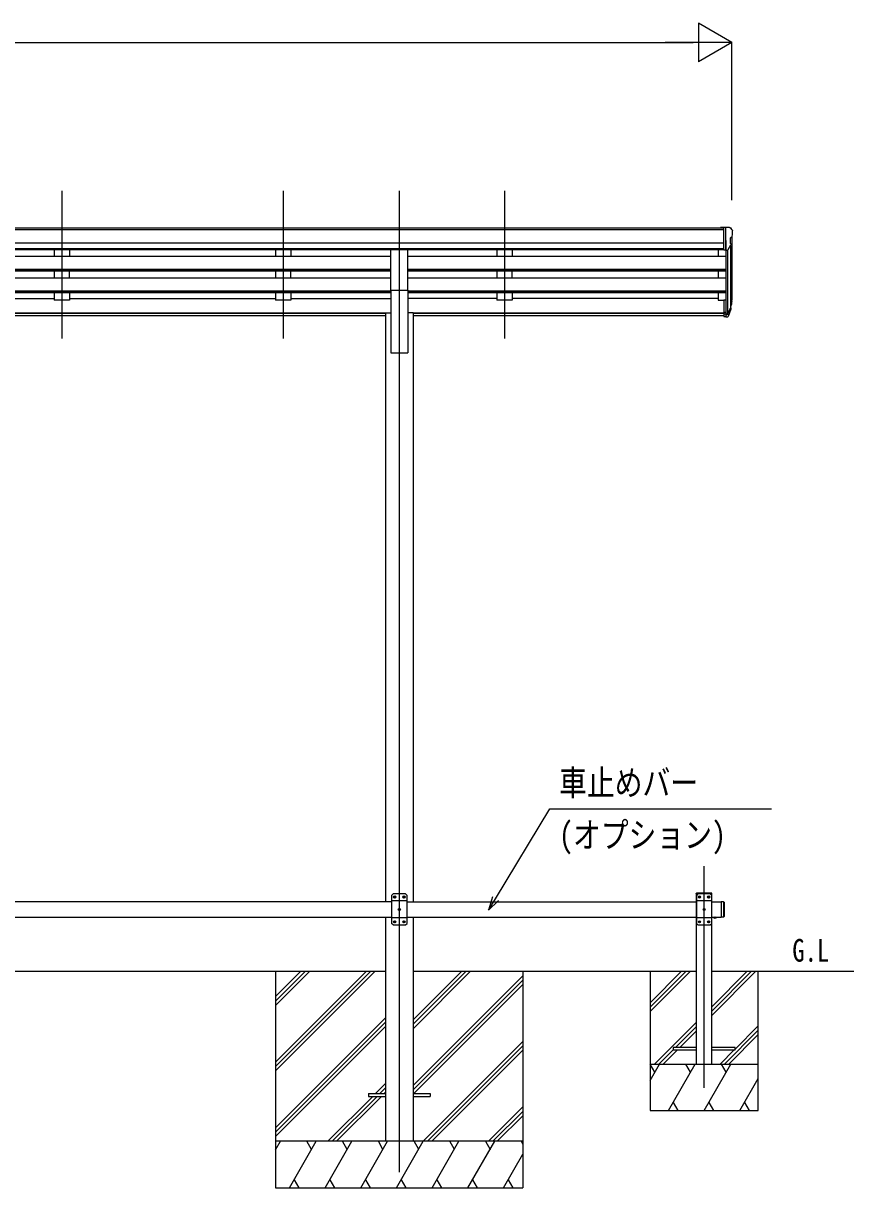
# Model space of a CAD drawing. Units: millimetres, scale not verified. Extents: x -10512 to 10512, y -7425 to 7425.
# Drawn here: x -118 to 2568, y -3841 to -75 of the extents above; entities that cross this region are included whole.
import ezdxf
from ezdxf.enums import TextEntityAlignment as Align

# ---------------------------------------------------------------- set-up
doc = ezdxf.new("R2010")
doc.units = ezdxf.units.MM
doc.header["$LTSCALE"] = 30
for name, color, linetype in [('0-2_USER1', 3, 'Continuous'), ('0-3_YKK_12', 2, 'Continuous'), ('0-4_YKK_13', 4, 'Continuous'), ('0-5_YKK_A1', 4, 'Continuous'), ('0-6_YKK_D', 6, 'Continuous')]:
    doc.layers.add(name, color=color, linetype=linetype)
doc.styles.add('ＭＳ ゴシック', font='')
doc.styles.get('ＭＳ ゴシック').set_extended_font_data('MS Gothic')

msp = doc.modelspace()

# ---------------------------------------------------------------- linework, layer by layer
at = {"layer": '0-3_YKK_12'}
for p, q in [((6.27, -616.34), (6.27, -1093.86)), ((722.27, -616.34), (722.27, -1093.86)), ((1098.27, -616.34), (1098.27, -1093.86)), ((1438.27, -616.34), (1438.27, -1093.86)), ((1098.27, -1047.18), (1098.27, -3790.75)), ((2084.27, -3517.3), (2084.27, -2801.27))]:
    msp.add_line(p, q, dxfattribs=at)
at = {"layer": '0-4_YKK_13'}
for p, q in [((2147.77, -735.75), (2137.77, -735.83)), ((2137.77, -737.35), (2137.77, -735.83)), ((2147.77, -807.73), (2147.77, -735.75)), ((2166.27, -735.75), (2147.77, -735.75)), ((2154.27, -808.73), (2154.27, -735.75)), ((2166.27, -735.75), (2168.61, -735.89)), ((2169.36, -736.31), (2173.43, -742.12)), ((2176.27, -745.12), (2176.27, -745.75)), ((2168.27, -770.26), (2168.27, -786.54)), ((2173.74, -766.93), (2168.42, -770)), ((1070.77, -938.17), (1070.77, -806.38)), ((1070.77, -806.38), (1125.77, -806.38)), ((1125.77, -938.17), (1125.77, -806.38)), ((2147.77, -807.73), (2154.27, -807.73)), ((2154.27, -808.73), (2159.48, -808.41)), ((2161.9, -806.92), (2170.9, -791.32)), ((1070.77, -938.17), (1125.77, -938.17)), ((2147.77, -969.47), (2147.77, -1023.5)), ((2147.77, -969.47), (2154.27, -969.47)), ((2154.27, -969.47), (2154.27, -1024.24)), ((2147.77, -1009.6), (2154.27, -1009.6)), ((2147.77, -1014.48), (2154.27, -1014.48)), ((2154.27, -1014.5), (2159.41, -1014.5)), ((2154.27, -1016.31), (2159.12, -1016.31)), ((2160.71, -1013.82), (2168.46, -998.42)), ((2169.91, -998.77), (2161.72, -1014.95)), ((2170.53, -999.34), (2161.72, -1022.89)), ((2172.58, -982.28), (2169.3, -989.34)), ((2173.18, -983.66), (2169.3, -991.61)), ((2170.87, -994.93), (2170.53, -999.34)), ((2147.77, -1023.5), (2154.27, -1023.5)), ((2154.27, -1024.24), (2159.12, -1024.24)), ((1078.27, -2890.75), (1073.27, -2895.75)), ((1073.27, -2895.75), (1073.27, -2985.75)), ((1118.27, -2890.75), (1078.27, -2890.75)), ((1118.27, -2890.75), (1123.27, -2895.75)), ((1123.27, -2985.75), (1123.27, -2895.75)), ((2058.97, -2890.75), (2059.08, -2888.69)), ((2109.57, -2890.75), (2058.97, -2890.75)), ((2064.27, -2890.75), (2059.27, -2895.75)), ((2059.27, -2895.75), (2059.27, -2985.75)), ((2108.47, -2887.75), (2060.08, -2887.75)), ((2104.27, -2890.75), (2064.27, -2890.75)), ((2104.27, -2890.75), (2109.27, -2895.75)), ((2109.27, -2985.75), (2109.27, -2895.75)), ((2109.57, -2890.75), (2109.47, -2888.69)), ((1123.27, -2913.45), (1073.27, -2913.45)), ((1082.01, -2900.33), (1081.17, -2900.33)), ((1084.53, -2901.17), (1085.37, -2901.17)), ((1112.01, -2900.33), (1111.17, -2900.33)), ((1114.53, -2901.17), (1115.37, -2901.17)), ((2109.27, -2913.45), (2059.27, -2913.45)), ((2068.01, -2900.33), (2067.17, -2900.33)), ((2070.53, -2901.17), (2071.37, -2901.17)), ((2098.01, -2900.33), (2097.17, -2900.33)), ((2100.53, -2901.17), (2101.37, -2901.17)), ((2139.27, -2915.75), (2139.27, -2965.75)), ((2147.27, -2915.75), (2139.27, -2915.75)), ((2147.27, -2915.75), (2147.27, -2965.75)), ((2149.27, -2917.75), (2147.27, -2915.75)), ((2149.27, -2917.75), (2149.27, -2963.75)), ((1123.27, -2968.05), (1073.27, -2968.05)), ((1097.01, -2940.33), (1096.17, -2940.33)), ((1099.53, -2941.17), (1100.37, -2941.17)), ((2109.27, -2968.05), (2059.27, -2968.05)), ((2083.01, -2940.33), (2082.17, -2940.33)), ((2085.53, -2941.17), (2086.37, -2941.17)), ((2113.37, -2965.75), (2125.17, -2965.75)), ((2113.37, -2965.75), (2113.37, -2966.26)), ((2113.37, -2966.26), (2125.17, -2966.26)), ((2116.77, -2965.75), (2121.77, -2965.75)), ((2125.17, -2965.75), (2125.17, -2966.26)), ((2147.27, -2965.75), (2139.27, -2965.75)), ((2149.27, -2963.75), (2147.27, -2965.75)), ((1078.27, -2990.75), (1073.27, -2985.75)), ((1078.27, -2990.75), (1118.27, -2990.75)), ((1082.01, -2980.33), (1081.17, -2980.33)), ((1084.53, -2981.17), (1085.37, -2981.17)), ((1112.01, -2980.33), (1111.17, -2980.33)), ((1114.53, -2981.17), (1115.37, -2981.17)), ((1118.27, -2990.75), (1123.27, -2985.75)), ((2064.27, -2990.75), (2059.27, -2985.75)), ((2064.27, -2990.75), (2104.27, -2990.75)), ((2068.01, -2980.33), (2067.17, -2980.33)), ((2070.53, -2981.17), (2071.37, -2981.17)), ((2098.01, -2980.33), (2097.17, -2980.33)), ((2100.53, -2981.17), (2101.37, -2981.17)), ((2104.27, -2990.75), (2109.27, -2985.75)), ((2059.27, -3386.75), (1984.27, -3386.75)), ((2109.27, -3394.75), (2184.27, -3394.75)), ((998.07, -3536.25), (998.07, -3545.25)), ((998.07, -3536.25), (1052.87, -3536.25)), ((1143.27, -3536.25), (1198.07, -3536.25)), ((1198.07, -3536.25), (1198.07, -3545.25)), ((998.07, -3545.25), (1052.87, -3545.25)), ((1143.27, -3545.25), (1198.07, -3545.25))]:
    msp.add_line(p, q, dxfattribs=at)
for points in [[(1083.69, -2899.49), (1083.69, -2898.65), (1082.85, -2898.65), (1082.85, -2899.49)], [(1113.69, -2899.49), (1113.69, -2898.65), (1112.85, -2898.65), (1112.85, -2899.49)], [(2069.69, -2899.49), (2069.69, -2898.65), (2068.85, -2898.65), (2068.85, -2899.49)], [(2099.69, -2899.49), (2099.69, -2898.65), (2098.85, -2898.65), (2098.85, -2899.49)], [(1081.17, -2900.33), (1081.17, -2901.17), (1082.01, -2901.17)], [(1082.85, -2902.01), (1082.85, -2902.85), (1083.69, -2902.85), (1083.69, -2902.01)], [(1085.37, -2901.17), (1085.37, -2900.33), (1084.53, -2900.33)], [(1111.17, -2900.33), (1111.17, -2901.17), (1112.01, -2901.17)], [(1112.85, -2902.01), (1112.85, -2902.85), (1113.69, -2902.85), (1113.69, -2902.01)], [(1115.37, -2901.17), (1115.37, -2900.33), (1114.53, -2900.33)], [(2067.17, -2900.33), (2067.17, -2901.17), (2068.01, -2901.17)], [(2068.85, -2902.01), (2068.85, -2902.85), (2069.69, -2902.85), (2069.69, -2902.01)], [(2071.37, -2901.17), (2071.37, -2900.33), (2070.53, -2900.33)], [(2097.17, -2900.33), (2097.17, -2901.17), (2098.01, -2901.17)], [(2098.85, -2902.01), (2098.85, -2902.85), (2099.69, -2902.85), (2099.69, -2902.01)], [(2101.37, -2901.17), (2101.37, -2900.33), (2100.53, -2900.33)], [(1096.17, -2940.33), (1096.17, -2941.17), (1097.01, -2941.17)], [(1098.69, -2939.49), (1098.69, -2938.65), (1097.85, -2938.65), (1097.85, -2939.49)], [(1097.85, -2942.01), (1097.85, -2942.85), (1098.69, -2942.85), (1098.69, -2942.01)], [(1100.37, -2941.17), (1100.37, -2940.33), (1099.53, -2940.33)], [(2082.17, -2940.33), (2082.17, -2941.17), (2083.01, -2941.17)], [(2084.69, -2939.49), (2084.69, -2938.65), (2083.85, -2938.65), (2083.85, -2939.49)], [(2083.85, -2942.01), (2083.85, -2942.85), (2084.69, -2942.85), (2084.69, -2942.01)], [(2086.37, -2941.17), (2086.37, -2940.33), (2085.53, -2940.33)], [(2116.82, -2968.46), (2118.12, -2965.8), (2119.27, -2965.18)], [(2121.72, -2968.46), (2120.42, -2965.8), (2119.27, -2965.18)], [(1081.17, -2980.33), (1081.17, -2981.17), (1082.01, -2981.17)], [(1083.69, -2979.49), (1083.69, -2978.65), (1082.85, -2978.65), (1082.85, -2979.49)], [(1082.85, -2982.01), (1082.85, -2982.85), (1083.69, -2982.85), (1083.69, -2982.01)], [(1085.37, -2981.17), (1085.37, -2980.33), (1084.53, -2980.33)], [(1111.17, -2980.33), (1111.17, -2981.17), (1112.01, -2981.17)], [(1113.69, -2979.49), (1113.69, -2978.65), (1112.85, -2978.65), (1112.85, -2979.49)], [(1112.85, -2982.01), (1112.85, -2982.85), (1113.69, -2982.85), (1113.69, -2982.01)], [(1115.37, -2981.17), (1115.37, -2980.33), (1114.53, -2980.33)], [(2067.17, -2980.33), (2067.17, -2981.17), (2068.01, -2981.17)], [(2069.69, -2979.49), (2069.69, -2978.65), (2068.85, -2978.65), (2068.85, -2979.49)], [(2068.85, -2982.01), (2068.85, -2982.85), (2069.69, -2982.85), (2069.69, -2982.01)], [(2071.37, -2981.17), (2071.37, -2980.33), (2070.53, -2980.33)], [(2097.17, -2980.33), (2097.17, -2981.17), (2098.01, -2981.17)], [(2099.69, -2979.49), (2099.69, -2978.65), (2098.85, -2978.65), (2098.85, -2979.49)], [(2098.85, -2982.01), (2098.85, -2982.85), (2099.69, -2982.85), (2099.69, -2982.01)], [(2101.37, -2981.17), (2101.37, -2980.33), (2100.53, -2980.33)], [(1984.27, -3386.75), (1984.27, -3394.75), (2059.27, -3394.75)], [(2184.27, -3394.75), (2184.27, -3386.75), (2109.27, -3386.75)]]:
    msp.add_lwpolyline(points, dxfattribs=at)
for centre in [(1083.27, -2900.75), (1113.27, -2900.75), (2069.27, -2900.75), (2099.27, -2900.75), (1098.27, -2940.75), (2084.27, -2940.75), (1083.27, -2980.75), (1113.27, -2980.75), (2069.27, -2980.75), (2099.27, -2980.75)]:
    msp.add_circle(centre, 3.5, dxfattribs=at)
for centre, radius, start, end in [((2168.55, -736.89), 1, 35, 86.5), ((2173.27, -745.12), 3, 0, 87), ((1974.27, -745.75), 202, 355.05096, 0), ((2168.57, -770.26), 0.3, 120, 180), ((2168.57, -786.54), 0.3, 180, 265.2833), ((2168.3, -789.82), 3, 330, 85.2833), ((2169.37, -762.56), 6.18, 315.00103, 354.2965), ((2159.3, -805.42), 3, 273.5, 330), ((2143.69, -972.78), 30.41, 341.80266, 352.8448), ((2145.09, -974.54), 29.53, 342.01856, 353.49194), ((1082.01, -2899.49), 0.84, 270, 0), ((1084.53, -2899.49), 0.84, 180, 270), ((1112.01, -2899.49), 0.84, 270, 0), ((1114.53, -2899.49), 0.84, 180, 270), ((2060.08, -2888.75), 1, 90, 176.99994), ((2068.01, -2899.49), 0.84, 270, 0), ((2070.53, -2899.49), 0.84, 180, 270), ((2098.01, -2899.49), 0.84, 270, 0), ((2100.53, -2899.49), 0.84, 180, 270), ((2108.47, -2888.75), 1, 3.00011, 90), ((1082.01, -2902.01), 0.84, 0, 90), ((1084.53, -2902.01), 0.84, 90, 180), ((1112.01, -2902.01), 0.84, 0, 90), ((1114.53, -2902.01), 0.84, 90, 180), ((2068.01, -2902.01), 0.84, 0, 90), ((2070.53, -2902.01), 0.84, 90, 180), ((2098.01, -2902.01), 0.84, 0, 90), ((2100.53, -2902.01), 0.84, 90, 180), ((1097.01, -2939.49), 0.84, 270, 0), ((1097.01, -2942.01), 0.84, 0, 90), ((1099.53, -2939.49), 0.84, 180, 270), ((1099.53, -2942.01), 0.84, 90, 180), ((2083.01, -2939.49), 0.84, 270, 0), ((2083.01, -2942.01), 0.84, 0, 90), ((2085.53, -2939.49), 0.84, 180, 270), ((2085.53, -2942.01), 0.84, 90, 180), ((2119.27, -2960.83), 8.02, 222.61678, 317.38322), ((1082.01, -2979.49), 0.84, 270, 0), ((1082.01, -2982.01), 0.84, 0, 90), ((1084.53, -2979.49), 0.84, 180, 270), ((1084.53, -2982.01), 0.84, 90, 180), ((1112.01, -2979.49), 0.84, 270, 0), ((1112.01, -2982.01), 0.84, 0, 90), ((1114.53, -2979.49), 0.84, 180, 270), ((1114.53, -2982.01), 0.84, 90, 180), ((2068.01, -2979.49), 0.84, 270, 0), ((2068.01, -2982.01), 0.84, 0, 90), ((2070.53, -2979.49), 0.84, 180, 270), ((2070.53, -2982.01), 0.84, 90, 180), ((2098.01, -2979.49), 0.84, 270, 0), ((2098.01, -2982.01), 0.84, 0, 90), ((2100.53, -2979.49), 0.84, 180, 270), ((2100.53, -2982.01), 0.84, 90, 180)]:
    msp.add_arc(centre, radius, start, end, dxfattribs=at)
for centre, major_axis, ratio, start_param, end_param in [((2086.41, -968.3), (-87.93, 4.42), 0.541684, 3.060334, 3.2172517), ((2085.62, -974.97), (89.06, 1.43), 0.57596, 6.1985533, 6.3701348), ((2159.12, -1013.6), (3, 0), 0.90356, 4.712389, 5.7595865), ((2159.41, -1013.14), (1.5, 0), 0.90356, 4.712389, 5.7595865), ((2084.36, -974.88), (88.05, 0), 0.90356, 5.9828017, 6.0168888), ((2169.56, -994.93), (-1.3, 0), 0.90356, 2.9359903, 4.9130961), ((2083.64, -978.74), (89.07, 0), 0.90356, 6.0316505, 6.077583), ((2159.12, -1021.53), (-3, 0), 0.90356, 1.5707963, 2.6179939)]:
    msp.add_ellipse(centre, major_axis=major_axis, ratio=ratio, start_param=start_param, end_param=end_param, dxfattribs=at)
at = {"layer": '0-5_YKK_A1'}
for p, q in [((2147.77, -737.35), (-2851.23, -737.35)), ((2147.77, -742.57), (-2851.23, -742.57)), ((2147.77, -786.1), (-2851.23, -786.1)), ((2154.27, -776.85), (2154.27, -969.47)), ((2174.27, -766.32), (2174.27, -969.1)), ((2147.77, -803.95), (-2851.23, -803.95)), ((1070.77, -807.2), (-1774.23, -807.2)), ((-18.73, -807.3), (-18.73, -829.16)), ((31.27, -807.3), (31.27, -829.16)), ((697.27, -807.3), (697.27, -829.16)), ((747.27, -807.3), (747.27, -829.16)), ((2147.77, -807.2), (1125.77, -807.2)), ((1413.27, -807.3), (1413.27, -829.16)), ((1463.27, -807.3), (1463.27, -829.16)), ((2129.27, -807.2), (2129.27, -829.26)), ((2160.28, -808.25), (2160.28, -1014.25)), ((2169.3, -794.09), (2169.3, -995.81)), ((1070.77, -829.26), (-1774.23, -829.26)), ((31.27, -829.16), (-18.73, -829.16)), ((747.27, -829.16), (697.27, -829.16)), ((2154.27, -829.26), (1125.77, -829.26)), ((1463.27, -829.16), (1413.27, -829.16)), ((1070.77, -871.14), (-1774.23, -871.14)), ((1070.77, -872.63), (-1774.23, -872.63)), ((1070.77, -876.95), (-1774.23, -876.95)), ((1070.77, -899.36), (-1774.23, -899.36)), ((-18.73, -876.95), (-18.73, -899.27)), ((31.27, -899.27), (-18.73, -899.27)), ((31.27, -899.27), (31.27, -876.95)), ((697.27, -876.95), (697.27, -899.27)), ((747.27, -899.27), (697.27, -899.27)), ((747.27, -899.27), (747.27, -876.95)), ((2154.27, -871.14), (1125.77, -871.14)), ((2154.27, -872.63), (1125.77, -872.63)), ((2154.27, -876.95), (1125.77, -876.95)), ((2154.27, -899.36), (1125.77, -899.36)), ((1413.27, -876.95), (1413.27, -899.27)), ((1463.27, -899.27), (1413.27, -899.27)), ((1463.27, -899.27), (1463.27, -876.95)), ((2129.27, -876.95), (2129.27, -899.36)), ((1070.77, -941.24), (-1774.23, -941.24)), ((1070.77, -938.17), (1070.77, -1140.75)), ((1125.77, -938.17), (1125.77, -1140.75)), ((2154.27, -941.24), (1125.77, -941.24)), ((1070.77, -942.74), (-1774.23, -942.74)), ((1070.77, -947.06), (-1774.23, -947.06)), ((-684.73, -965.16), (-18.73, -965.16)), ((-18.73, -947.06), (-18.73, -970.1)), ((31.27, -970.1), (-18.73, -970.1)), ((31.27, -947.06), (31.27, -970.1)), ((31.27, -965.16), (697.27, -965.16)), ((697.27, -947.06), (697.27, -970.1)), ((747.27, -970.1), (697.27, -970.1)), ((747.27, -947.06), (747.27, -970.1)), ((747.27, -965.16), (1070.77, -965.16)), ((2154.27, -942.74), (1125.77, -942.74)), ((2154.27, -947.06), (1125.77, -947.06)), ((1413.27, -965.16), (1125.77, -965.16)), ((1413.27, -947.06), (1413.27, -970.1)), ((1463.27, -970.1), (1413.27, -970.1)), ((1463.27, -947.06), (1463.27, -970.1)), ((2129.27, -965.16), (1463.27, -965.16)), ((2129.27, -947.06), (2129.27, -970.1)), ((2129.27, -970.1), (2147.77, -970.1)), ((1053.07, -1012.17), (-1756.53, -1012.17)), ((1053.07, -1013.57), (-1756.53, -1013.57)), ((1053.07, -1011.75), (1053.07, -2915.75)), ((1053.07, -1011.75), (1070.77, -1011.75)), ((1143.47, -1011.75), (1125.77, -1011.75)), ((1143.47, -1011.75), (1143.47, -2915.75)), ((2147.77, -1012.17), (1143.47, -1012.17)), ((2147.77, -1013.57), (1143.47, -1013.57)), ((1053.07, -1021.26), (-1756.53, -1021.26)), ((2147.77, -1021.26), (1143.47, -1021.26)), ((1070.77, -1140.75), (1125.77, -1140.75)), ((2059.27, -3440.75), (2059.27, -2890.75)), ((2109.27, -2890.75), (2059.27, -2890.75)), ((2109.27, -3440.75), (2109.27, -2890.75)), ((1073.27, -2915.75), (-326.73, -2915.75)), ((1123.27, -2915.75), (2059.27, -2915.75)), ((2109.27, -2915.75), (2139.27, -2915.75)), ((2139.27, -2915.75), (2139.27, -2965.75)), ((-326.73, -2965.75), (1073.27, -2965.75)), ((1053.27, -2965.75), (1053.27, -3690.75)), ((1123.27, -2965.75), (2059.27, -2965.75)), ((1143.27, -2965.75), (1143.27, -3690.75)), ((2109.27, -2965.75), (2139.27, -2965.75)), ((-326.73, -3140.75), (1053.27, -3140.75)), ((698.07, -3140.75), (698.07, -3840.74)), ((698.07, -3434.92), (992.25, -3140.75)), ((698.07, -3449.06), (1006.4, -3140.75)), ((698.07, -3463.21), (1020.54, -3140.75)), ((698.07, -3251.08), (808.41, -3140.75)), ((698.07, -3236.93), (794.26, -3140.75)), ((698.07, -3222.79), (780.12, -3140.75)), ((1143.27, -3140.75), (2059.27, -3140.75)), ((1143.27, -3326.38), (1328.91, -3140.75)), ((1143.27, -3312.23), (1314.76, -3140.75)), ((1143.27, -3298.09), (1300.62, -3140.75)), ((1143.27, -3510.22), (1498.07, -3155.42)), ((1498.07, -3140.75), (1498.07, -3840.74)), ((1909.27, -3140.75), (1909.27, -3590.75)), ((1909.27, -3243.09), (2011.62, -3140.75)), ((1909.27, -3257.24), (2025.77, -3140.75)), ((1909.27, -3271.38), (2039.91, -3140.75)), ((2109.27, -3283.51), (2252.04, -3140.75)), ((2109.27, -3269.37), (2237.9, -3140.75)), ((2109.27, -3255.23), (2223.76, -3140.75)), ((2109.27, -3140.75), (2568.31, -3140.75)), ((2259.27, -3590.75), (2259.27, -3140.75)), ((1143.27, -3524.36), (1498.07, -3169.57)), ((1145.53, -3536.25), (1498.07, -3183.71)), ((698.07, -3647.05), (1052.87, -3292.26)), ((698.07, -3661.2), (1052.87, -3306.4)), ((1923.75, -3440.75), (2059.27, -3305.23)), ((698.07, -3675.34), (1052.87, -3320.54)), ((1991.89, -3386.75), (2059.27, -3319.37)), ((2006.04, -3386.75), (2059.27, -3333.51)), ((2150.03, -3440.75), (2259.27, -3331.5)), ((2164.17, -3440.75), (2259.27, -3345.64)), ((2184.27, -3392.36), (2259.27, -3317.36)), ((1174.88, -3690.74), (1498.07, -3367.56)), ((1189.02, -3690.74), (1498.07, -3381.7)), ((1203.17, -3690.74), (1498.07, -3395.84)), ((1937.89, -3440.75), (1984.27, -3394.37)), ((1952.04, -3440.75), (1998.04, -3394.75)), ((2135.88, -3440.75), (2181.89, -3394.75)), ((1909.27, -3493.86), (1939.94, -3440.75)), ((1909.27, -3440.75), (2259.27, -3440.75)), ((1924.94, -3466.73), (1909.94, -3440.75)), ((1968.81, -3590.75), (2055.41, -3440.75)), ((2040.41, -3466.73), (2025.41, -3440.75)), ((2084.28, -3590.75), (2170.88, -3440.75)), ((2155.88, -3466.73), (2140.88, -3440.75)), ((2199.75, -3590.75), (2259.27, -3487.64)), ((1021.02, -3536.25), (1052.87, -3504.39)), ((1035.16, -3536.25), (1052.87, -3518.53)), ((1049.3, -3536.25), (1052.87, -3532.67)), ((866.52, -3690.74), (1012.02, -3545.25)), ((880.66, -3690.74), (1026.16, -3545.25)), ((894.8, -3690.74), (1040.3, -3545.25)), ((1983.81, -3564.77), (1998.8, -3590.75)), ((2099.28, -3564.77), (2114.28, -3590.75)), ((2214.75, -3564.77), (2229.75, -3590.75)), ((1387.02, -3690.74), (1498.07, -3579.69)), ((1401.16, -3690.74), (1498.07, -3593.83)), ((1415.3, -3690.74), (1498.07, -3607.97)), ((1909.27, -3590.75), (2259.27, -3590.75)), ((1498.07, -3690.74), (698.07, -3690.74)), ((698.07, -3718.25), (713.95, -3690.74)), ((742.82, -3840.74), (829.42, -3690.74)), ((814.42, -3716.73), (799.42, -3690.74)), ((858.29, -3840.74), (944.89, -3690.74)), ((929.89, -3716.73), (914.89, -3690.74)), ((973.76, -3840.74), (1060.36, -3690.74)), ((1045.36, -3716.73), (1030.36, -3690.74)), ((1089.23, -3840.74), (1175.83, -3690.74)), ((1160.83, -3716.73), (1145.83, -3690.74)), ((1204.7, -3840.74), (1291.3, -3690.74)), ((1276.3, -3716.73), (1261.3, -3690.74)), ((1320.17, -3840.74), (1406.77, -3690.74)), ((1376.77, -3690.74), (1391.77, -3716.73)), ((1492.24, -3690.74), (1498.07, -3700.84)), ((1435.64, -3840.74), (1498.07, -3732.61)), ((698.07, -3840.74), (1498.07, -3840.74)), ((757.82, -3814.77), (772.82, -3840.74)), ((873.29, -3814.77), (888.29, -3840.74)), ((988.76, -3814.76), (1003.76, -3840.74)), ((1104.23, -3814.76), (1119.23, -3840.74)), ((1219.7, -3814.76), (1234.7, -3840.74)), ((1335.17, -3814.77), (1350.17, -3840.74)), ((1450.64, -3814.77), (1465.64, -3840.74))]:
    msp.add_line(p, q, dxfattribs=at)
at = {"layer": '0-6_YKK_D'}
for p, q in [((2174.27, -137.35), (2066.02, -74.85)), ((2066.02, -74.85), (2066.02, -199.85)), ((-2752.73, -137.35), (2049.27, -137.35)), ((2174.27, -137.35), (1957.77, -137.35)), ((2174.27, -137.35), (2066.02, -199.85)), ((2174.27, -646.92), (2174.27, -136.35))]:
    msp.add_line(p, q, dxfattribs=at)
for points in [[(1386.86, -2942.65), (1408.89, -2906.31), (1585.1, -2615.75), (2301.83, -2615.75)], [(1399.16, -2900.4), (1386.86, -2942.65), (1418.63, -2912.21)]]:
    msp.add_lwpolyline(points, dxfattribs=at)

# ---------------------------------------------------------------- texts
at = {"layer": '0-2_USER1', "style": 'ＭＳ ゴシック', "width": 0.8}
msp.add_text('G.L', height=73.31, dxfattribs=at).set_placement((2369.78, -3131.61), align=Align.BOTTOM_LEFT)
at = {"layer": '0-6_YKK_D', "style": 'ＭＳ ゴシック', "width": 0.8}
for s, p in [('車止めバー', (1614.97, -2596.99)), ('(オプション)', (1614.97, -2765.74))]:
    msp.add_text(s, height=82.48, dxfattribs=at).set_placement(p, align=Align.BOTTOM_LEFT)

doc.saveas('drawing.dxf')
